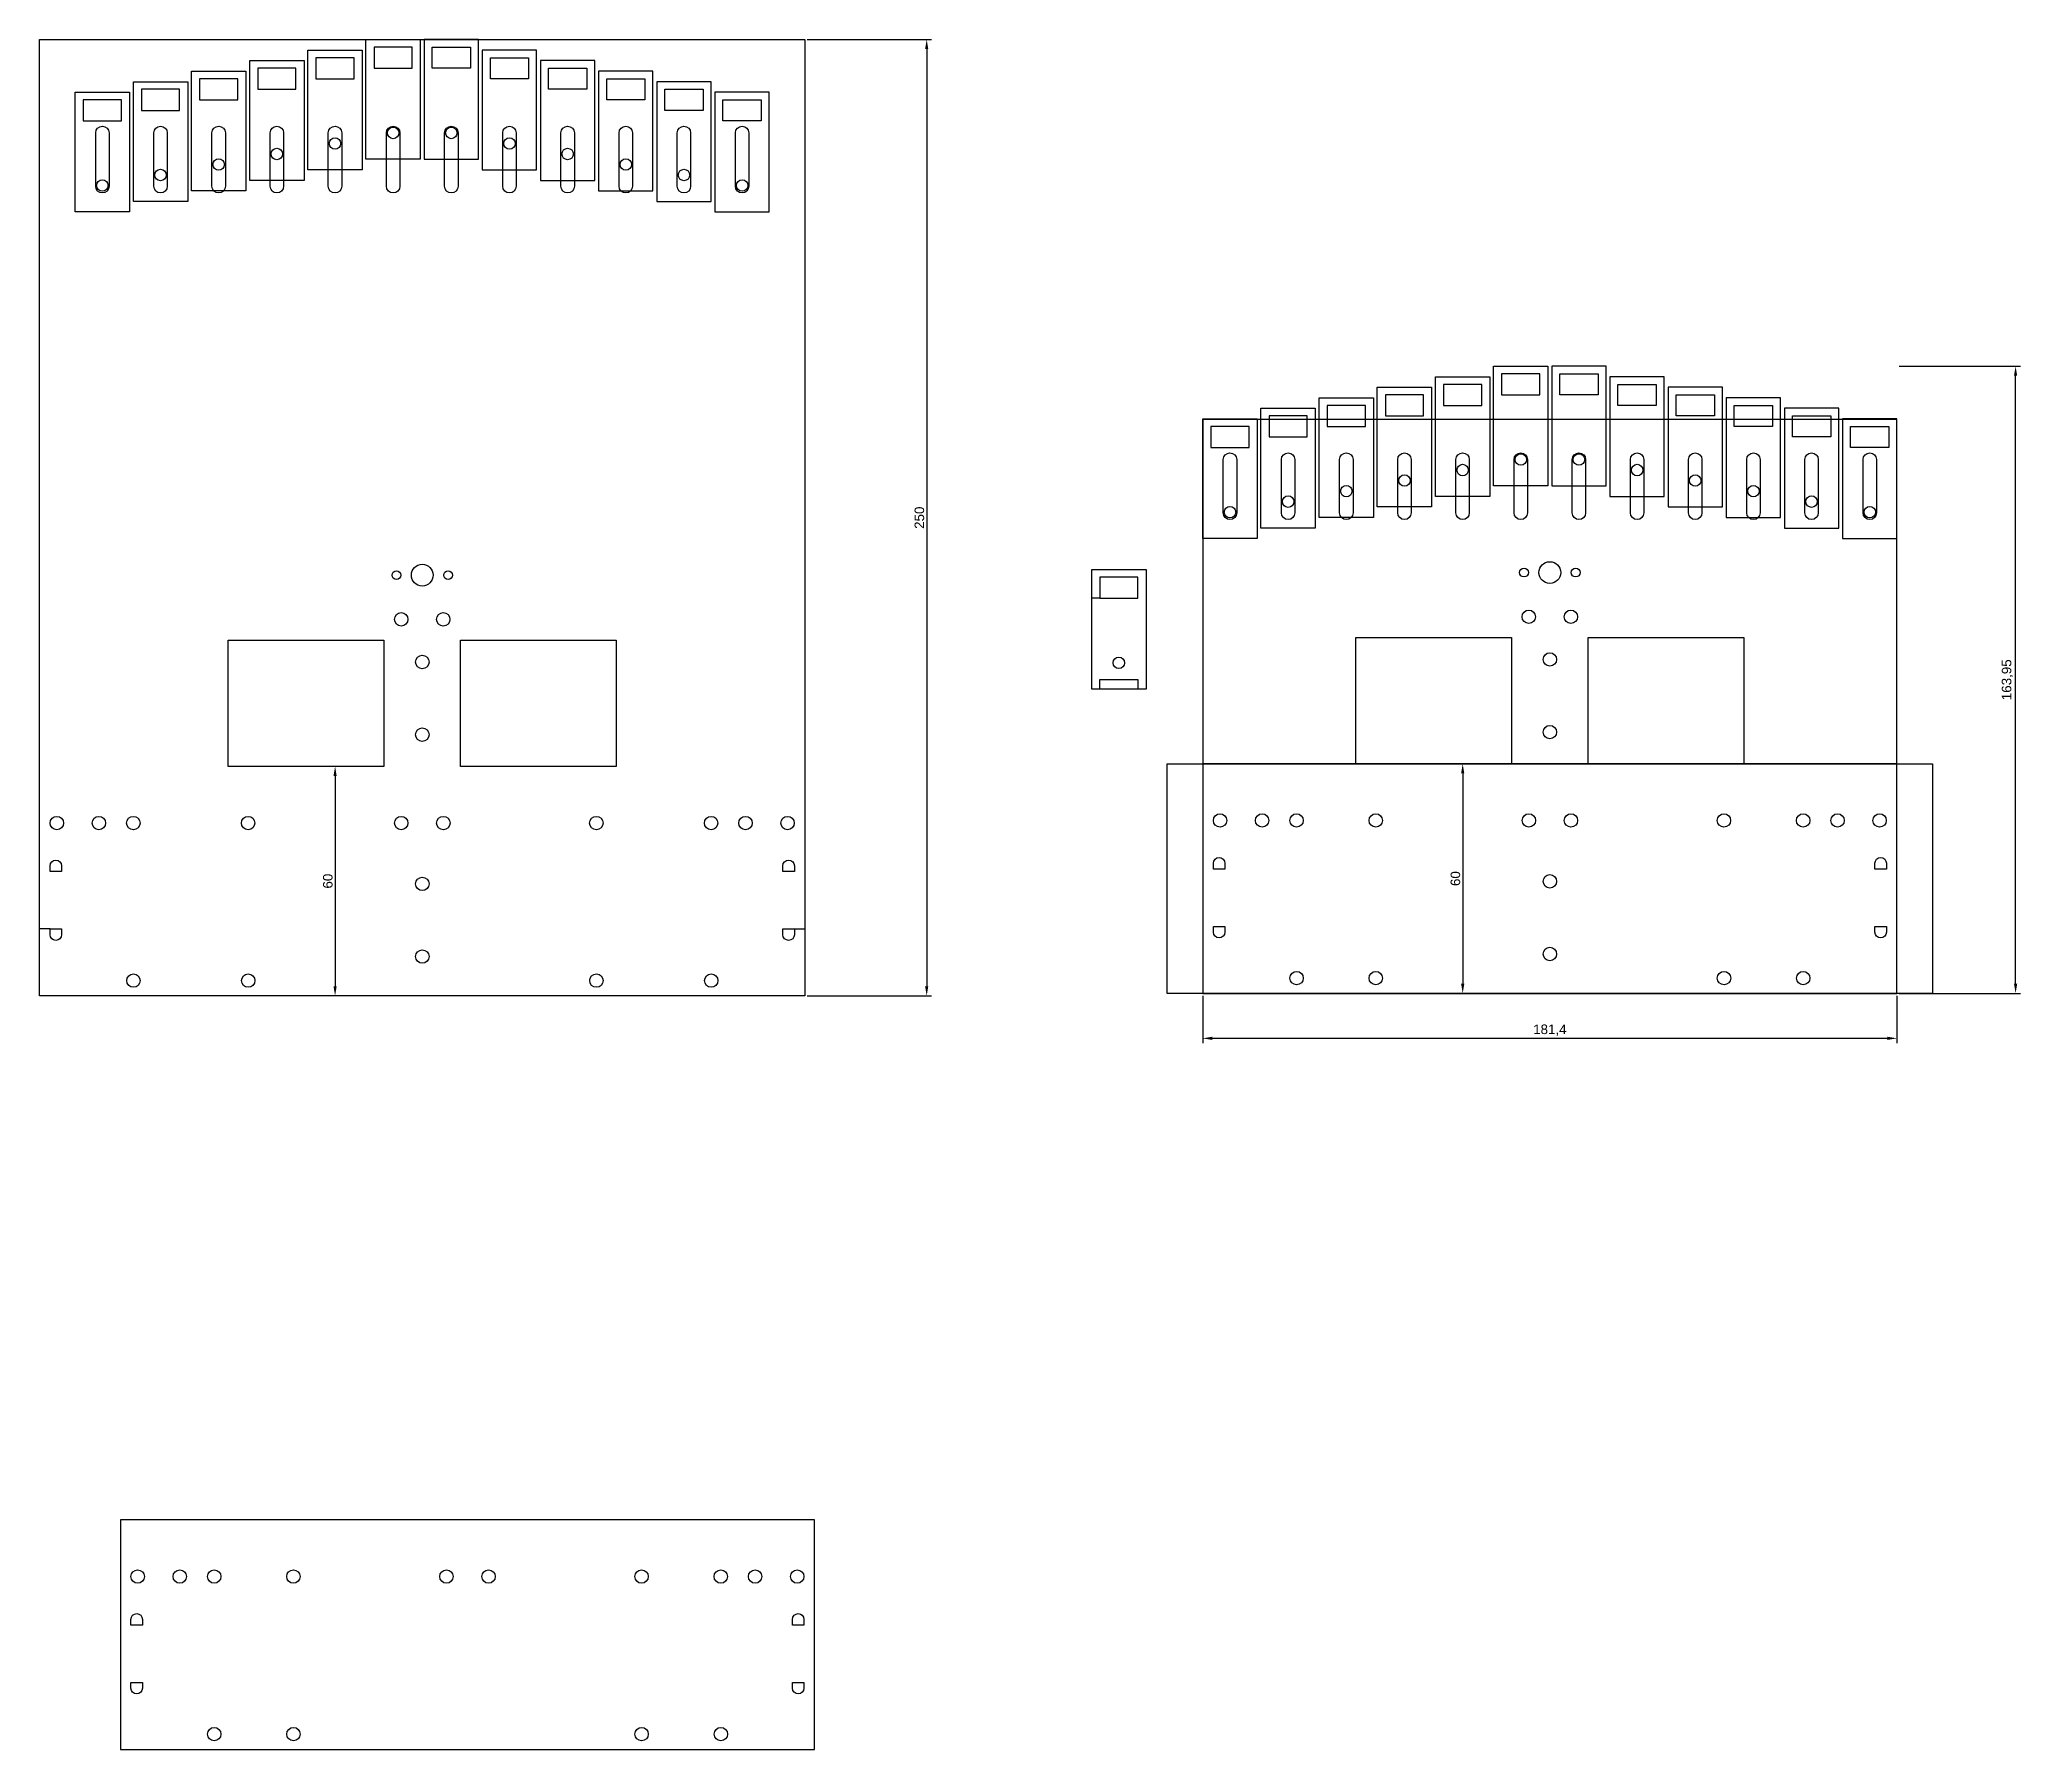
# Model space of a CAD drawing. Header units: millimetres. Extents: x 2671 to 3188, y 1167 to 1614.
import ezdxf

# ---------------------------------------------------------------- set-up
doc = ezdxf.new("R2010")
doc.units = ezdxf.units.MM
doc.layers.add('corte', color=1, linetype='Continuous')
doc.styles.get("Standard").update_dxf_attribs({"font": 'arial.ttf'})
doc.dimstyles.new('ISO-25', dxfattribs={"dimtxt": 2.5, "dimasz": 2.5, "dimexe": 1.25, "dimexo": 0.625, "dimtad": 1, "dimtxsty": 'Standard', "dimcen": 2.5, "dimadec": 0, "dimazin": 0, "dimtfac": 1, "dimtmove": 0, "dimatfit": 3, "dimfxl": 1, "dimarcsym": 0})

# ---------------------------------------------------------------- blocks, each defined once
blk = doc.blocks.new('*D1')
at = {"color": 0, "lineweight": -2, "transparency": 16777216}
for p, q in [((2974.52, 1364.52), (2974.52, 1352.13)), ((3155.92, 1364.52), (3155.92, 1352.13)), ((3153.42, 1353.38), (2977.02, 1353.38))]:
    blk.add_line(p, q, dxfattribs=at)
at = {"color": 0, "transparency": 16777216}
for points in [[(2977.02, 1353.8), (2977.02, 1352.96), (2974.52, 1353.38)], [(3153.42, 1353.8), (3153.42, 1352.96), (3155.92, 1353.38)]]:
    blk.add_solid(points, dxfattribs=at)
at = {"layer": 'Defpoints', "color": 0, "transparency": 16777216}
for p in [(2974.52, 1365.14), (3155.92, 1365.14), (2974.52, 1353.38)]:
    blk.add_point(p, dxfattribs=at)
at = {"color": 0, "transparency": 16777216, "insert": (3065.22, 1355.51), "char_height": 2.5, "attachment_point": 5}
blk.add_mtext('181,4', dxfattribs=at)
blk = doc.blocks.new('*D2')
at = {"color": 0, "lineweight": -2, "transparency": 16777216}
for p, q in [((3156.54, 1529.09), (3188.19, 1529.09)), ((3186.94, 1367.64), (3186.94, 1526.59)), ((3156.54, 1365.14), (3188.19, 1365.14))]:
    blk.add_line(p, q, dxfattribs=at)
at = {"color": 0, "transparency": 16777216}
for points in [[(3186.52, 1526.59), (3187.36, 1526.59), (3186.94, 1529.09)], [(3186.52, 1367.64), (3187.36, 1367.64), (3186.94, 1365.14)]]:
    blk.add_solid(points, dxfattribs=at)
at = {"layer": 'Defpoints', "color": 0, "transparency": 16777216}
for p in [(3155.92, 1529.09), (3186.94, 1529.09), (3155.92, 1365.14)]:
    blk.add_point(p, dxfattribs=at)
at = {"color": 0, "transparency": 16777216, "insert": (3184.81, 1447.12), "char_height": 2.5, "attachment_point": 5, "rotation": 90}
blk.add_mtext('163,95', dxfattribs=at)
blk = doc.blocks.new('*D3')
at = {"color": 0, "lineweight": -2, "transparency": 16777216}
for p, q in [((3054.59, 1425.14), (3041.19, 1425.14)), ((3042.44, 1422.64), (3042.44, 1367.64)), ((3064.59, 1365.14), (3041.19, 1365.14))]:
    blk.add_line(p, q, dxfattribs=at)
at = {"color": 0, "transparency": 16777216}
for points in [[(3042.02, 1422.64), (3042.86, 1422.64), (3042.44, 1425.14)], [(3042.02, 1367.64), (3042.86, 1367.64), (3042.44, 1365.14)]]:
    blk.add_solid(points, dxfattribs=at)
at = {"layer": 'Defpoints', "color": 0, "transparency": 16777216}
for p in [(3055.22, 1425.14), (3042.44, 1365.14), (3065.22, 1365.14)]:
    blk.add_point(p, dxfattribs=at)
at = {"color": 0, "transparency": 16777216, "insert": (3040.54, 1395.14), "char_height": 2.5, "attachment_point": 5, "rotation": 90}
blk.add_mtext('60', dxfattribs=at)
blk = doc.blocks.new('*D11')
at = {"color": 0, "lineweight": -2, "transparency": 16777216}
for p, q in [((2759.89, 1424.48), (2746.49, 1424.48)), ((2747.74, 1421.98), (2747.74, 1366.98)), ((2769.89, 1364.48), (2746.49, 1364.48))]:
    blk.add_line(p, q, dxfattribs=at)
at = {"color": 0, "transparency": 16777216}
for points in [[(2747.32, 1421.98), (2748.15, 1421.98), (2747.74, 1424.48)], [(2747.32, 1366.98), (2748.15, 1366.98), (2747.74, 1364.48)]]:
    blk.add_solid(points, dxfattribs=at)
at = {"layer": 'Defpoints', "color": 0, "transparency": 16777216}
for p in [(2760.51, 1424.48), (2747.74, 1364.48), (2770.51, 1364.48)]:
    blk.add_point(p, dxfattribs=at)
at = {"color": 0, "transparency": 16777216, "insert": (2745.84, 1394.48), "char_height": 2.5, "attachment_point": 5, "rotation": 90}
blk.add_mtext('60', dxfattribs=at)
blk = doc.blocks.new('*D12')
at = {"color": 0, "lineweight": -2, "transparency": 16777216}
for p, q in [((2871.14, 1614.48), (2903.6, 1614.48)), ((2902.35, 1611.98), (2902.35, 1366.98)), ((2871.14, 1364.48), (2903.6, 1364.48))]:
    blk.add_line(p, q, dxfattribs=at)
at = {"color": 0, "transparency": 16777216}
for points in [[(2901.93, 1611.98), (2902.77, 1611.98), (2902.35, 1614.48)], [(2901.93, 1366.98), (2902.77, 1366.98), (2902.35, 1364.48)]]:
    blk.add_solid(points, dxfattribs=at)
at = {"layer": 'Defpoints', "color": 0, "transparency": 16777216}
for p in [(2870.51, 1614.48), (2870.51, 1364.48), (2902.35, 1364.48)]:
    blk.add_point(p, dxfattribs=at)
at = {"color": 0, "transparency": 16777216, "insert": (2900.45, 1489.48), "char_height": 2.5, "attachment_point": 5, "rotation": 90}
blk.add_mtext('250', dxfattribs=at)

msp = doc.modelspace()

# ---------------------------------------------------------------- linework, layer by layer
for p, q in [((2947.57, 1468.463), (2945.451, 1468.463)), ((2673.264, 1381.978), (2670.514, 1381.978)), ((2867.764, 1381.978), (2870.514, 1381.978))]:
    msp.add_line(p, q)
for points in [[(2770.514, 1364.478), (2670.514, 1364.478), (2670.514, 1614.478), (2870.514, 1614.478), (2870.514, 1364.478), (2770.514, 1364.478)], [(2740.614, 1611.728), (2754.814, 1611.728), (2754.814, 1580.428), (2740.614, 1580.428), (2740.614, 1611.728)], [(2755.814, 1614.478), (2770.014, 1614.478), (2770.014, 1583.178), (2755.814, 1583.178), (2755.814, 1614.478)], [(2785.214, 1614.478), (2771.014, 1614.478), (2771.014, 1583.178), (2785.214, 1583.178), (2785.214, 1614.478)], [(2800.414, 1611.728), (2786.214, 1611.728), (2786.214, 1580.428), (2800.414, 1580.428), (2800.414, 1611.728)], [(2710.214, 1606.228), (2724.414, 1606.228), (2724.414, 1574.928), (2710.214, 1574.928), (2710.214, 1606.228)], [(2725.414, 1608.978), (2739.614, 1608.978), (2739.614, 1577.678), (2725.414, 1577.678), (2725.414, 1608.978)], [(2815.614, 1608.978), (2801.414, 1608.978), (2801.414, 1577.678), (2815.614, 1577.678), (2815.614, 1608.978)], [(2830.814, 1606.228), (2816.614, 1606.228), (2816.614, 1574.928), (2830.814, 1574.928), (2830.814, 1606.228)], [(2679.814, 1600.728), (2694.014, 1600.728), (2694.014, 1569.428), (2679.814, 1569.428), (2679.814, 1600.728)], [(2695.014, 1603.478), (2709.214, 1603.478), (2709.214, 1572.178), (2695.014, 1572.178), (2695.014, 1603.478)], [(2846.014, 1603.478), (2831.814, 1603.478), (2831.814, 1572.178), (2846.014, 1572.178), (2846.014, 1603.478)], [(2861.214, 1600.728), (2847.014, 1600.728), (2847.014, 1569.428), (2861.214, 1569.428), (2861.214, 1600.728)], [(3050.518, 1529.094), (3064.718, 1529.094), (3064.718, 1497.794), (3050.518, 1497.794), (3050.518, 1529.094)], [(3079.918, 1529.094), (3065.718, 1529.094), (3065.718, 1497.794), (3079.918, 1497.794), (3079.918, 1529.094)], [(3020.118, 1523.594), (3034.318, 1523.594), (3034.318, 1492.294), (3020.118, 1492.294), (3020.118, 1523.594)], [(3035.318, 1526.344), (3049.518, 1526.344), (3049.518, 1495.044), (3035.318, 1495.044), (3035.318, 1526.344)], [(3095.118, 1526.344), (3080.918, 1526.344), (3080.918, 1495.044), (3095.118, 1495.044), (3095.118, 1526.344)], [(3110.318, 1523.594), (3096.118, 1523.594), (3096.118, 1492.294), (3110.318, 1492.294), (3110.318, 1523.594)], [(2989.718, 1518.094), (3003.918, 1518.094), (3003.918, 1486.794), (2989.718, 1486.794), (2989.718, 1518.094)], [(3004.918, 1520.844), (3019.118, 1520.844), (3019.118, 1489.544), (3004.918, 1489.544), (3004.918, 1520.844)], [(3125.518, 1520.844), (3111.318, 1520.844), (3111.318, 1489.544), (3125.518, 1489.544), (3125.518, 1520.844)], [(3140.718, 1518.094), (3126.518, 1518.094), (3126.518, 1486.794), (3140.718, 1486.794), (3140.718, 1518.094)], [(2974.518, 1515.344), (2988.718, 1515.344), (2988.718, 1484.044), (2974.518, 1484.044), (2974.518, 1515.344)], [(3155.918, 1515.344), (3141.718, 1515.344), (3141.718, 1484.044), (3155.918, 1484.044), (3155.918, 1515.344)], [(2945.47, 1475.963), (2959.67, 1475.963), (2959.67, 1444.663), (2945.47, 1444.663), (2945.47, 1475.963)], [(2947.57, 1447.163), (2957.57, 1447.163), (2957.57, 1444.663), (2947.57, 1444.663), (2947.57, 1447.163)], [(3065.218, 1365.144), (2965.218, 1365.144), (2965.218, 1425.144), (3165.218, 1425.144), (3165.218, 1365.144), (3065.218, 1365.144)]]:
    msp.add_lwpolyline(points)
at = {"color": 1}
for points in [[(2767.914, 1606.978), (2767.914, 1612.478), (2757.914, 1612.478), (2757.914, 1606.978), (2767.914, 1606.978)], [(2773.114, 1606.978), (2773.114, 1612.478), (2783.114, 1612.478), (2783.114, 1606.978), (2773.114, 1606.978)], [(2737.514, 1601.478), (2737.514, 1606.978), (2727.514, 1606.978), (2727.514, 1601.478), (2737.514, 1601.478)], [(2752.714, 1604.228), (2752.714, 1609.728), (2742.714, 1609.728), (2742.714, 1604.228), (2752.714, 1604.228)], [(2788.314, 1604.228), (2788.314, 1609.728), (2798.314, 1609.728), (2798.314, 1604.228), (2788.314, 1604.228)], [(2803.514, 1601.478), (2803.514, 1606.978), (2813.514, 1606.978), (2813.514, 1601.478), (2803.514, 1601.478)], [(2707.114, 1595.978), (2707.114, 1601.478), (2697.114, 1601.478), (2697.114, 1595.978), (2707.114, 1595.978)], [(2722.314, 1598.728), (2722.314, 1604.228), (2712.314, 1604.228), (2712.314, 1598.728), (2722.314, 1598.728)], [(2818.714, 1598.728), (2818.714, 1604.228), (2828.714, 1604.228), (2828.714, 1598.728), (2818.714, 1598.728)], [(2833.914, 1595.978), (2833.914, 1601.478), (2843.914, 1601.478), (2843.914, 1595.978), (2833.914, 1595.978)], [(2691.914, 1593.228), (2691.914, 1598.728), (2681.914, 1598.728), (2681.914, 1593.228), (2691.914, 1593.228)], [(2849.114, 1593.228), (2849.114, 1598.728), (2859.114, 1598.728), (2859.114, 1593.228), (2849.114, 1593.228)], [(3047.418, 1518.844), (3047.418, 1524.344), (3037.418, 1524.344), (3037.418, 1518.844), (3047.418, 1518.844)], [(3062.618, 1521.594), (3062.618, 1527.094), (3052.618, 1527.094), (3052.618, 1521.594), (3062.618, 1521.594)], [(3067.818, 1521.594), (3067.818, 1527.094), (3077.818, 1527.094), (3077.818, 1521.594), (3067.818, 1521.594)], [(3083.018, 1518.844), (3083.018, 1524.344), (3093.018, 1524.344), (3093.018, 1518.844), (3083.018, 1518.844)], [(3017.018, 1513.344), (3017.018, 1518.844), (3007.018, 1518.844), (3007.018, 1513.344), (3017.018, 1513.344)], [(3032.218, 1516.094), (3032.218, 1521.594), (3022.218, 1521.594), (3022.218, 1516.094), (3032.218, 1516.094)], [(3098.218, 1516.094), (3098.218, 1521.594), (3108.218, 1521.594), (3108.218, 1516.094), (3098.218, 1516.094)], [(3113.418, 1513.344), (3113.418, 1518.844), (3123.418, 1518.844), (3123.418, 1513.344), (3113.418, 1513.344)], [(2986.618, 1507.844), (2986.618, 1513.344), (2976.618, 1513.344), (2976.618, 1507.844), (2986.618, 1507.844)], [(3001.818, 1510.594), (3001.818, 1516.094), (2991.818, 1516.094), (2991.818, 1510.594), (3001.818, 1510.594)], [(3128.618, 1510.594), (3128.618, 1516.094), (3138.618, 1516.094), (3138.618, 1510.594), (3128.618, 1510.594)], [(3143.818, 1507.844), (3143.818, 1513.344), (3153.818, 1513.344), (3153.818, 1507.844), (3143.818, 1507.844)], [(2957.57, 1468.463), (2957.57, 1473.963), (2947.57, 1473.963), (2947.57, 1468.463), (2957.57, 1468.463)]]:
    msp.add_lwpolyline(points, dxfattribs=at)
for points in [[(2685.164, 1576.128), (2685.164, 1590.078, -1), (2688.664, 1590.078), (2688.664, 1576.128, -1)], [(2700.364, 1576.128), (2700.364, 1590.078, -1), (2703.864, 1590.078), (2703.864, 1576.128, -1)], [(2715.564, 1576.128), (2715.564, 1590.078, -1), (2719.064, 1590.078), (2719.064, 1576.128, -1)], [(2730.764, 1576.128), (2730.764, 1590.078, -1), (2734.264, 1590.078), (2734.264, 1576.128, -1)], [(2745.964, 1576.128), (2745.964, 1590.078, -1), (2749.464, 1590.078), (2749.464, 1576.128, -1)], [(2761.164, 1576.128), (2761.164, 1590.078, -1), (2764.664, 1590.078), (2764.664, 1576.128, -1)], [(2776.364, 1576.128), (2776.364, 1590.078, -1), (2779.864, 1590.078), (2779.864, 1576.128, -1)], [(2791.564, 1576.128), (2791.564, 1590.078, -1), (2795.064, 1590.078), (2795.064, 1576.128, -1)], [(2806.764, 1576.128), (2806.764, 1590.078, -1), (2810.264, 1590.078), (2810.264, 1576.128, -1)], [(2821.964, 1576.128), (2821.964, 1590.078, -1), (2825.464, 1590.078), (2825.464, 1576.128, -1)], [(2837.164, 1576.128), (2837.164, 1590.078, -1), (2840.664, 1590.078), (2840.664, 1576.128, -1)], [(2852.364, 1576.128), (2852.364, 1590.078, -1), (2855.864, 1590.078), (2855.864, 1576.128, -1)], [(2979.868, 1490.744), (2979.868, 1504.694, -1), (2983.368, 1504.694), (2983.368, 1490.744, -1)], [(2995.068, 1490.744), (2995.068, 1504.694, -1), (2998.568, 1504.694), (2998.568, 1490.744, -1)], [(3010.268, 1490.744), (3010.268, 1504.694, -1), (3013.768, 1504.694), (3013.768, 1490.744, -1)], [(3025.468, 1490.744), (3025.468, 1504.694, -1), (3028.968, 1504.694), (3028.968, 1490.744, -1)], [(3040.668, 1490.744), (3040.668, 1504.694, -1), (3044.168, 1504.694), (3044.168, 1490.744, -1)], [(3055.868, 1490.744), (3055.868, 1504.694, -1), (3059.368, 1504.694), (3059.368, 1490.744, -1)], [(3071.068, 1490.744), (3071.068, 1504.694, -1), (3074.568, 1504.694), (3074.568, 1490.744, -1)], [(3086.268, 1490.744), (3086.268, 1504.694, -1), (3089.768, 1504.694), (3089.768, 1490.744, -1)], [(3101.468, 1490.744), (3101.468, 1504.694, -1), (3104.968, 1504.694), (3104.968, 1490.744, -1)], [(3116.668, 1490.744), (3116.668, 1504.694, -1), (3120.168, 1504.694), (3120.168, 1490.744, -1)], [(3131.868, 1490.744), (3131.868, 1504.694, -1), (3135.368, 1504.694), (3135.368, 1490.744, -1)], [(3147.068, 1490.744), (3147.068, 1504.694, -1), (3150.568, 1504.694), (3150.568, 1490.744, -1)]]:
    msp.add_lwpolyline(points, format="xyb", close=True)
for points in [[(2974.518, 1365.144), (3155.918, 1365.144), (3155.918, 1515.144), (2974.518, 1515.144)], [(2760.514, 1457.511), (2760.514, 1424.478), (2719.814, 1424.478), (2719.814, 1457.511)], [(2821.214, 1424.478), (2780.514, 1424.478), (2780.514, 1457.511), (2821.214, 1457.511)], [(3055.218, 1458.177), (3055.218, 1425.144), (3014.518, 1425.144), (3014.518, 1458.177)], [(3115.918, 1425.144), (3075.218, 1425.144), (3075.218, 1458.177), (3115.918, 1458.177)], [(2974.518, 1365.144), (3155.918, 1365.144), (3155.918, 1425.144), (2974.518, 1425.144)], [(2974.518, 1365.144), (3155.918, 1365.144), (3155.918, 1425.144), (2974.518, 1425.144)], [(2691.636, 1167.488), (2873.036, 1167.488), (2873.036, 1227.488), (2691.636, 1227.488)], [(2691.636, 1167.488), (2873.036, 1167.488), (2873.036, 1227.488), (2691.636, 1227.488)]]:
    msp.add_lwpolyline(points, close=True)
for centre in [(2762.914, 1590.078), (2778.114, 1590.078), (2732.514, 1584.578), (2747.714, 1587.328), (2793.314, 1587.328), (2808.514, 1584.578), (2702.114, 1579.078), (2717.314, 1581.828), (2823.714, 1581.828), (2838.914, 1579.078), (2686.914, 1576.328), (2854.114, 1576.328), (3042.418, 1501.944), (3057.618, 1504.694), (3072.818, 1504.694), (3088.018, 1501.944), (3012.018, 1496.444), (3027.218, 1499.194), (3103.218, 1499.194), (3118.418, 1496.444), (2981.618, 1490.944), (2996.818, 1493.694), (3133.618, 1493.694), (3148.818, 1490.944), (2952.57, 1451.563)]:
    msp.add_circle(centre, 1.5, dxfattribs=at)
for centre in [(3059.72, 1463.584), (3070.72, 1463.584), (2765.016, 1462.918), (2776.016, 1462.918), (2770.532, 1451.761), (3065.235, 1452.427), (2770.532, 1432.761), (3065.235, 1433.427), (2675.014, 1409.667), (2686.014, 1409.667), (2695.013, 1409.667), (2725.013, 1409.667), (2765.03, 1409.667), (2776.03, 1409.667), (2816.014, 1409.667), (2846.014, 1409.667), (2854.997, 1409.667), (2865.997, 1409.667), (2979.018, 1410.333), (2990.018, 1410.333), (2999.017, 1410.333), (3019.717, 1410.333), (3059.733, 1410.333), (3070.733, 1410.333), (3110.718, 1410.333), (3131.418, 1410.333), (3140.401, 1410.333), (3151.401, 1410.333), (2770.532, 1393.756), (3065.235, 1394.422), (3065.235, 1375.422), (2770.532, 1374.756), (2695.03, 1368.467), (2725.03, 1368.467), (2816.03, 1368.467), (2846.03, 1368.467), (2999.033, 1369.133), (3019.733, 1369.133), (3110.733, 1369.133), (3131.433, 1369.133), (2696.136, 1212.677), (2707.136, 1212.677), (2716.136, 1212.677), (2736.836, 1212.677), (2776.852, 1212.677), (2787.852, 1212.677), (2827.836, 1212.677), (2848.536, 1212.677), (2857.519, 1212.677), (2868.519, 1212.677), (2716.152, 1171.477), (2736.852, 1171.477), (2827.852, 1171.477), (2848.552, 1171.477)]:
    msp.add_circle(centre, 1.75)
at = {"layer": 'corte'}
for points in [[(2676.264, 1398.478), (2676.264, 1396.978), (2673.264, 1396.978), (2673.264, 1398.478, -1)], [(2867.764, 1398.478), (2867.764, 1396.978), (2864.764, 1396.978), (2864.764, 1398.478, -1)], [(2980.268, 1399.144), (2980.268, 1397.644), (2977.268, 1397.644), (2977.268, 1399.144, -1)], [(3153.168, 1399.144), (3153.168, 1397.644), (3150.168, 1397.644), (3150.168, 1399.144, -1)], [(2977.268, 1381.144), (2977.268, 1382.644), (2980.268, 1382.644), (2980.268, 1381.144, -1)], [(3150.168, 1381.144), (3150.168, 1382.644), (3153.168, 1382.644), (3153.168, 1381.144, -1)], [(2673.264, 1380.478), (2673.264, 1381.978), (2676.264, 1381.978), (2676.264, 1380.478, -1)], [(2864.764, 1380.478), (2864.764, 1381.978), (2867.764, 1381.978), (2867.764, 1380.478, -1)], [(2697.386, 1201.488), (2697.386, 1199.988), (2694.386, 1199.988), (2694.386, 1201.488, -1)], [(2870.286, 1201.488), (2870.286, 1199.988), (2867.286, 1199.988), (2867.286, 1201.488, -1)], [(2694.386, 1183.488), (2694.386, 1184.988), (2697.386, 1184.988), (2697.386, 1183.488, -1)], [(2867.286, 1183.488), (2867.286, 1184.988), (2870.286, 1184.988), (2870.286, 1183.488, -1)]]:
    msp.add_lwpolyline(points, format="xyb", close=True, dxfattribs=at)
for centre, radius in [((2763.764, 1474.478), 1.15), ((2770.514, 1474.478), 2.85), ((2777.264, 1474.478), 1.15), ((3058.468, 1475.144), 1.15), ((3065.218, 1475.144), 2.85), ((3071.968, 1475.144), 1.15)]:
    msp.add_circle(centre, radius, dxfattribs=at)

# ---------------------------------------------------------------- dimensions: what is measured, and where the dimension line sits
for base, p1, p2, picture, middle in [((2902.35, 1364.478), (2870.514, 1614.478), (2870.514, 1364.478), '*D12', (2900.449, 1489.478)), ((3186.939, 1529.094), (3155.918, 1365.144), (3155.918, 1529.094), '*D2', (3184.811, 1447.119)), ((2747.738, 1364.478), (2760.514, 1424.478), (2770.514, 1364.478), '*D11', (2745.836, 1394.478)), ((3042.441, 1365.144), (3055.218, 1425.144), (3065.218, 1365.144), '*D3', (3040.54, 1395.144))]:
    dim = msp.add_linear_dim(base=base, p1=p1, p2=p2, angle=90, dimstyle='ISO-25')
    dim.commit()
    dim.dimension.update_dxf_attribs({"geometry": picture, "text_midpoint": middle})
dim = msp.add_linear_dim(base=(2974.518, 1353.38), p1=(3155.918, 1365.144), p2=(2974.518, 1365.144), dimstyle='ISO-25')
dim.commit()
dim.dimension.update_dxf_attribs({"geometry": '*D1', "text_midpoint": (3065.218, 1355.507)})

doc.saveas('drawing.dxf')
